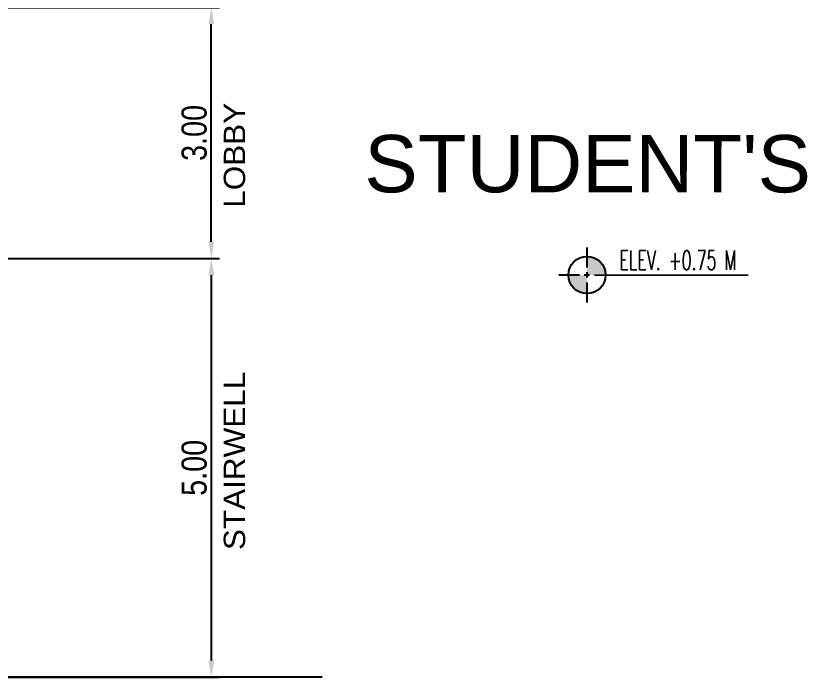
# Model space of a CAD drawing. Header units: millimetres. Extents: x 2148 to 2681, y 758 to 986.
# Drawn here: x 2300.38 to 2309.8, y 884.02 to 891.92 of the extents above; entities that cross this region are included whole.
import ezdxf

# ---------------------------------------------------------------- set-up
doc = ezdxf.new("R2010")
doc.units = ezdxf.units.MM
doc.linetypes.add('CENTER2', pattern=[28.575, 19.05, -3.175, 3.175, -3.175])
for name, color, linetype in [('FIXTURE', 1, 'Continuous'), ('Layer1', 5, 'Continuous'), ('p-boarder', 2, 'Continuous'), ('QUOTE', 2, 'Continuous'), ('S_GRID LINES', 252, 'Continuous'), ('TEXT', 6, 'Continuous')]:
    doc.layers.add(name, color=color, linetype=linetype)
doc.styles.add('100', font='SIMPLEX.shx', dxfattribs={"height": 0.25})
doc.styles.add('ARIALNW', font='ARIALN.TTF')
doc.styles.add('MMTX$0$ESMX$0$X-OPTA1D', font='x-opta1d')
doc.styles.add('SWISS', font='swissl.ttf')
doc.dimstyles.new('DIM 100', dxfattribs={"dimtxt": 0.2, "dimasz": 0.2, "dimexe": 0.1, "dimexo": 0, "dimgap": 0.05, "dimtad": 1, "dimzin": 0, "dimdsep": 46, "dimtxsty": 'ARIALNW', "dimcen": 0.09, "dimclrd": 6, "dimclre": 6, "dimclrt": 13, "dimadec": 0, "dimazin": 0, "dimtfac": 1, "dimtofl": 0, "dimtmove": 2, "dimatfit": 3, "dimfxl": 1, "dimtolj": 1, "dimtzin": 0, "dimarcsym": 0})

# ---------------------------------------------------------------- blocks, each defined once
blk = doc.blocks.new('*D2455')
at = {"layer": 'Defpoints', "color": 0, "transparency": 16777216}
for p in [(2299.0509, 892.0192, 0), (2302.7179, 892.0192), (2298.4077, 889.0209, 0)]:
    blk.add_point(p, dxfattribs=at)
at = {"layer": 'FIXTURE', "color": 6, "lineweight": -2, "transparency": 16777216}
for p, q in [((2299.0509, 892.0192), (2302.8179, 892.0192)), ((2302.7179, 889.2209), (2302.7179, 891.8192)), ((2298.4077, 889.0209), (2302.8179, 889.0209))]:
    blk.add_line(p, q, dxfattribs=at)
at = {"layer": 'FIXTURE', "color": 6, "transparency": 16777216}
for points in [[(2302.6846, 891.8192), (2302.7512, 891.8192), (2302.7179, 892.0192)], [(2302.6846, 889.2209), (2302.7512, 889.2209), (2302.7179, 889.0209)]]:
    blk.add_solid(points, dxfattribs=at)
at = {"layer": 'FIXTURE', "color": 13, "transparency": 16777216, "insert": (2302.5147, 890.5201), "char_height": 0.3, "attachment_point": 5, "rotation": 90, "style": 'ARIALNW'}
blk.add_mtext('\\A1;3.00', dxfattribs=at)
blk = doc.blocks.new('*D2460')
at = {"layer": 'Defpoints', "color": 0, "transparency": 16777216}
for p in [(2302.331, 889.0209), (2299.0799, 884.0205, 0), (2302.7179, 884.0205)]:
    blk.add_point(p, dxfattribs=at)
at = {"layer": 'FIXTURE', "color": 6, "lineweight": -2, "transparency": 16777216}
for p, q in [((2302.331, 889.0209), (2302.8179, 889.0209)), ((2302.7179, 888.8209), (2302.7179, 884.2205)), ((2299.0799, 884.0205), (2302.8179, 884.0205))]:
    blk.add_line(p, q, dxfattribs=at)
at = {"layer": 'FIXTURE', "color": 6, "transparency": 16777216}
for points in [[(2302.6846, 888.8209), (2302.7512, 888.8209), (2302.7179, 889.0209)], [(2302.6846, 884.2205), (2302.7512, 884.2205), (2302.7179, 884.0205)]]:
    blk.add_solid(points, dxfattribs=at)
at = {"layer": 'FIXTURE', "color": 13, "transparency": 16777216, "insert": (2302.5147, 886.5207), "char_height": 0.3, "attachment_point": 5, "rotation": 90, "style": 'ARIALNW'}
blk.add_mtext('\\A1;5.00', dxfattribs=at)

msp = doc.modelspace()

# ---------------------------------------------------------------- hatches: boundary and pattern name
at = {"layer": 'Layer1'}
for points in [[(2307.2057107, 889.0451446), (2307.2054751, 888.823141), (2307.4274788, 888.8229053, 0.414213562)], [(2307.2052395, 888.6011373), (2307.2054587, 888.823642), (2306.9834714, 888.8233766, 0.414213562)]]:
    msp.add_hatch(color=32, dxfattribs=at).paths.add_polyline_path(points)

# ---------------------------------------------------------------- linework, layer by layer
at = {"layer": 'QUOTE'}
for p, q in [((2307.2050659, 889.1521088, 0), (2307.2053521, 888.9127776, 0)), ((2306.8700104, 888.823998, 0), (2307.1163231, 888.8237366, 0)), ((2307.1735584, 888.8236759, 0), (2307.237359, 888.8236082, 0)), ((2307.2054206, 888.8555423, 0), (2307.2054968, 888.7917417, 0)), ((2307.2945943, 888.8235474, 0), (2309.1334461, 888.8221537, 0)), ((2307.2055653, 888.7345064, 0), (2307.2058515, 888.4951752, 0))]:
    msp.add_line(p, q, dxfattribs=at)
msp.add_circle((2307.2054745, 888.823642, 0), 0.2220038, dxfattribs=at)
at = {"layer": 'S_GRID LINES', "linetype": 'CENTER2', "ltscale": 0.2}
msp.add_line((2304.0428214, 884.0205212, 0), (2282.4754095, 884.0205212, 0), dxfattribs=at)

# ---------------------------------------------------------------- texts
at = {"color": 2, "style": 'MMTX$0$ESMX$0$X-OPTA1D', "width": 1.1}
for s, p in [(' LOBBY', (2303.1222746, 889.5222657, 0)), ('STAIRWELL', (2303.1222746, 885.5390094, 0))]:
    msp.add_text(s, height=0.25536, rotation=90, dxfattribs=at).set_placement(p)
at = {"layer": 'p-boarder', "insert": (2308.2927032, 889.0003103, 0), "char_height": 0.231, "width": 11.654519507, "attachment_point": 5, "rotation": 359.95148746, "style": '100'}
msp.add_mtext('{\\W0.6;ELEV. +0.75 M}', dxfattribs=at)
at = {"layer": 'TEXT', "style": 'SWISS'}
msp.add_text("STUDENT'S PLAZA", height=0.684459038, rotation=359.98971085, dxfattribs=at).set_placement((2304.5460192, 889.8108036, 0))

# ---------------------------------------------------------------- dimensions: what is measured, and where the dimension line sits
at = {"layer": 'FIXTURE'}
for base, p1, p2, picture, middle in [((2302.7179129, 892.0191961), (2298.4076836, 889.020938, 0), (2299.0508944, 892.0191961, 0), '*D2455', (2302.514741, 890.5200671)), ((2302.7179129, 884.0205212), (2302.3310095, 889.020938), (2299.0799428, 884.0205212, 0), '*D2460', (2302.514741, 886.5207296))]:
    dim = msp.add_linear_dim(base=base, p1=p1, p2=p2, angle=90, dimstyle='DIM 100', override={"dimtxt": 0.3}, dxfattribs=at)
    dim.commit()
    dim.dimension.update_dxf_attribs({"geometry": picture, "text_midpoint": middle})

doc.saveas('drawing.dxf')
